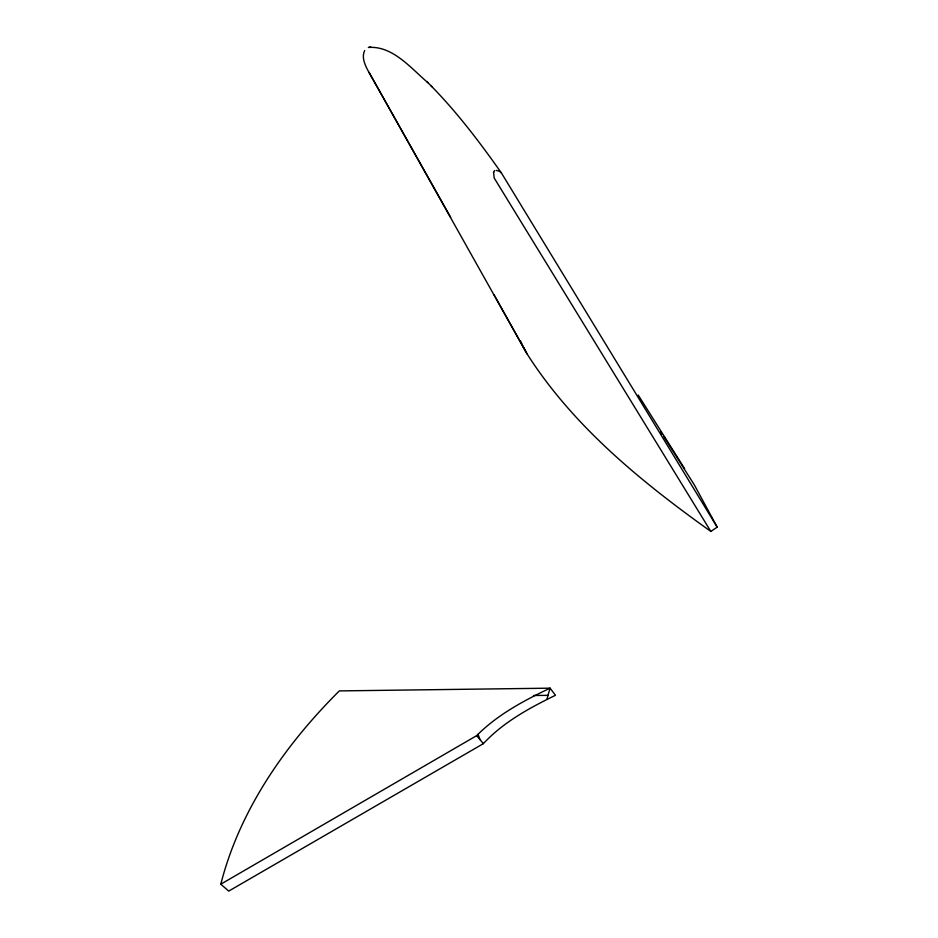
<?xml version="1.0" encoding="UTF-8"?>
<svg xmlns="http://www.w3.org/2000/svg" width="938" height="938" viewBox="0 0 938 938"><rect width="100%" height="100%" fill="white"/><g stroke="black" fill="none" stroke-linecap="round" stroke-linejoin="round"><path stroke-width="1.41" d="M493.564 172.381L494.22 178.068L710.84 531.436L717.195 527.156L694.343 484.923L663.588 436.276M220.805 884.182C239.776 809.646 285.41 744.573 339.333 690.907L550.078 688.175L555.46 695.281C529.478 707.956 503.237 722.19 483.387 743.635L228.731 891.1L220.805 884.182L476.692 735.627C497.363 714.744 523.779 700.663 550.078 688.175A311.041 244.666 -20.8 0 0 546.948 699.396M364.671 50.535C361.493 56.901 364.659 64.23 367.673 70.022L450.662 217.323M493.54 172.51L494.713 170.505M368.353 47.463C392.788 45.505 411.125 68.509 427.998 82.755M369.056 47.287L370.733 47.017M533.558 695.492L548.155 695.351M496.343 170.411L499.508 171.267L501.408 172.967L717.195 527.156M710.84 531.436C641.486 481.956 573.188 426.38 526.992 353.778L494.033 294.708M431.034 85.792C457.228 112.501 479.904 142.424 501.408 172.967M427.071 81.817L431.972 86.742M476.692 735.627L483.387 743.635M660.657 432.055L662.169 434.224M638.203 395.027L684.552 468.554M369.009 72.32L526.335 352.594M526.992 353.778L522.759 345.829M521.95 344.164L520.426 340.764M480.045 739.648A333.225 242.942 -24.5 0 1 478.028 734.208"/></g></svg>
